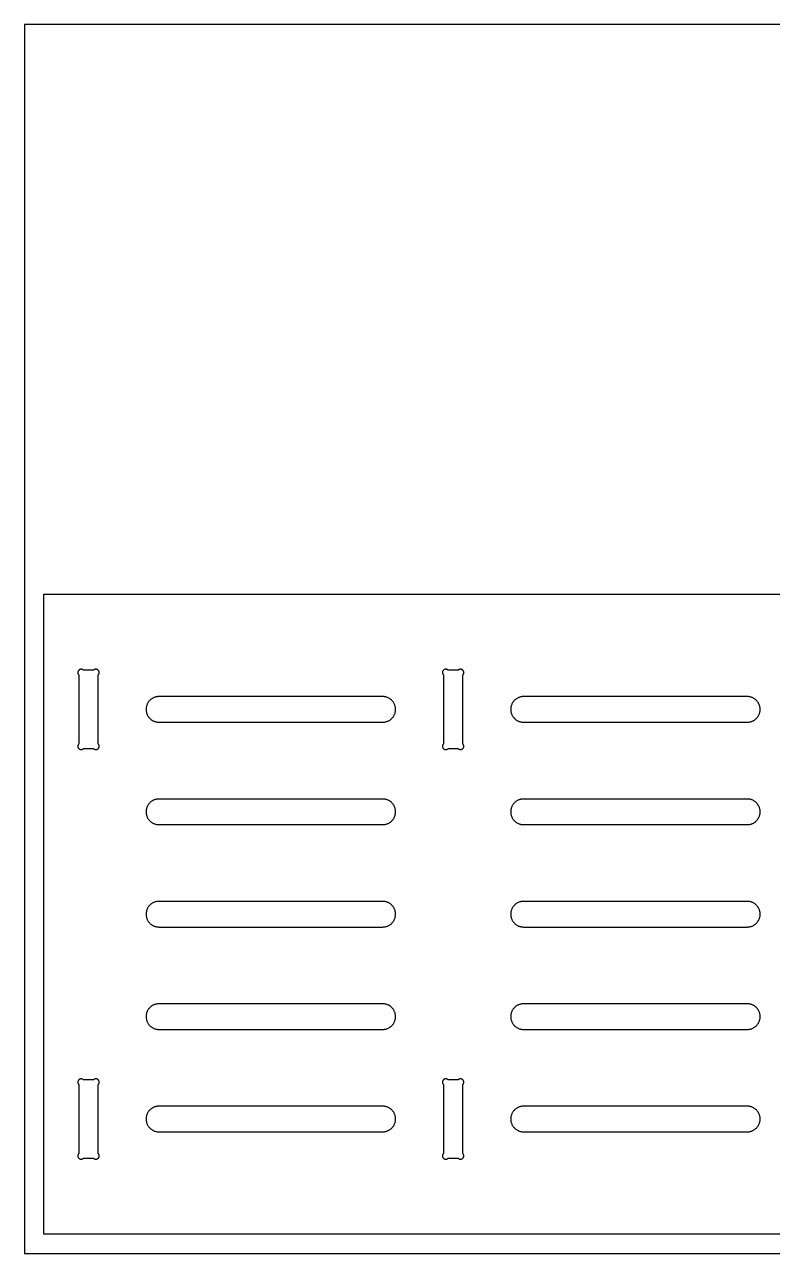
# Model space of a CAD drawing. Header units: inches. Extents: x 0 to 96, y 0 to 48.
# Drawn here: x 0 to 29.23, y 0 to 48 of the extents above; entities that cross this region are included whole.
import ezdxf

# ---------------------------------------------------------------- set-up
doc = ezdxf.new("R2010")
doc.units = ezdxf.units.IN
doc.header["$MEASUREMENT"] = 0
for name, color, linetype in [('CUT_INSIDE', 5, 'Continuous'), ('CUT_OUTSIDE', 1, 'Continuous'), ('SHEET_REF_DO_NOT_CUT', 8, 'Continuous')]:
    doc.layers.add(name, color=color, linetype=linetype)

msp = doc.modelspace()

# ---------------------------------------------------------------- linework, layer by layer
at = {"layer": 'CUT_INSIDE'}
for points in [[(2.2997, 22.7844), (2.2949, 22.7886), (2.2899, 22.7925), (2.2846, 22.7962), (2.2793, 22.7996), (2.2737, 22.8027), (2.268, 22.8056), (2.2622, 22.8082), (2.2562, 22.8105), (2.2502, 22.8125), (2.244, 22.8142), (2.2378, 22.8156), (2.2315, 22.8167), (2.2252, 22.8175), (2.2188, 22.8179), (2.2124, 22.8181), (2.206, 22.8179), (2.1997, 22.8175), (2.1933, 22.8167), (2.1871, 22.8156), (2.1808, 22.8142), (2.1747, 22.8125), (2.1686, 22.8105), (2.1627, 22.8082), (2.1568, 22.8056), (2.1511, 22.8027), (2.1456, 22.7996), (2.1402, 22.7962), (2.135, 22.7925), (2.13, 22.7886), (2.1251, 22.7844), (2.1205, 22.78), (2.1161, 22.7754), (2.1119, 22.7705), (2.108, 22.7655), (2.1043, 22.7603), (2.1009, 22.7549), (2.0978, 22.7494), (2.0949, 22.7437), (2.0923, 22.7378), (2.09, 22.7319), (2.088, 22.7258), (2.0863, 22.7197), (2.0849, 22.7134), (2.0838, 22.7072), (2.083, 22.7008), (2.0826, 22.6945), (2.0824, 22.6881), (2.0826, 22.6817), (2.083, 22.6753), (2.0838, 22.669), (2.0849, 22.6627), (2.0863, 22.6565), (2.088, 22.6503), (2.09, 22.6443), (2.0923, 22.6383), (2.0949, 22.6325), (2.0978, 22.6268), (2.1009, 22.6212), (2.1043, 22.6159), (2.108, 22.6106), (2.1119, 22.6056), (2.1161, 22.6008), (2.1205, 22.5962), (2.1205, 19.9038), (2.1161, 19.8992), (2.1119, 19.8944), (2.108, 19.8894), (2.1043, 19.8841), (2.1009, 19.8788), (2.0978, 19.8732), (2.0949, 19.8675), (2.0923, 19.8617), (2.09, 19.8557), (2.088, 19.8497), (2.0863, 19.8435), (2.0849, 19.8373), (2.0838, 19.831), (2.083, 19.8247), (2.0826, 19.8183), (2.0824, 19.8119), (2.0826, 19.8055), (2.083, 19.7992), (2.0838, 19.7928), (2.0849, 19.7866), (2.0863, 19.7803), (2.088, 19.7742), (2.09, 19.7681), (2.0923, 19.7622), (2.0949, 19.7563), (2.0978, 19.7506), (2.1009, 19.7451), (2.1043, 19.7397), (2.108, 19.7345), (2.1119, 19.7295), (2.1161, 19.7246), (2.1205, 19.72), (2.1251, 19.7156), (2.13, 19.7114), (2.135, 19.7075), (2.1402, 19.7038), (2.1456, 19.7004), (2.1511, 19.6973), (2.1568, 19.6944), (2.1627, 19.6918), (2.1686, 19.6895), (2.1747, 19.6875), (2.1808, 19.6858), (2.1871, 19.6844), (2.1933, 19.6833), (2.1997, 19.6825), (2.206, 19.6821), (2.2124, 19.6819), (2.2188, 19.6821), (2.2252, 19.6825), (2.2315, 19.6833), (2.2378, 19.6844), (2.244, 19.6858), (2.2502, 19.6875), (2.2562, 19.6895), (2.2622, 19.6918), (2.268, 19.6944), (2.2737, 19.6973), (2.2793, 19.7004), (2.2846, 19.7038), (2.2899, 19.7075), (2.2949, 19.7114), (2.2997, 19.7156), (2.3043, 19.72), (2.6957, 19.72), (2.7003, 19.7156), (2.7051, 19.7114), (2.7101, 19.7075), (2.7154, 19.7038), (2.7207, 19.7004), (2.7263, 19.6973), (2.732, 19.6944), (2.7378, 19.6918), (2.7438, 19.6895), (2.7498, 19.6875), (2.756, 19.6858), (2.7622, 19.6844), (2.7685, 19.6833), (2.7748, 19.6825), (2.7812, 19.6821), (2.7876, 19.6819), (2.794, 19.6821), (2.8003, 19.6825), (2.8067, 19.6833), (2.8129, 19.6844), (2.8192, 19.6858), (2.8253, 19.6875), (2.8314, 19.6895), (2.8373, 19.6918), (2.8432, 19.6944), (2.8489, 19.6973), (2.8544, 19.7004), (2.8598, 19.7038), (2.865, 19.7075), (2.87, 19.7114), (2.8749, 19.7156), (2.8795, 19.72), (2.8839, 19.7246), (2.8881, 19.7295), (2.892, 19.7345), (2.8957, 19.7397), (2.8991, 19.7451), (2.9022, 19.7506), (2.9051, 19.7563), (2.9077, 19.7622), (2.91, 19.7681), (2.912, 19.7742), (2.9137, 19.7803), (2.9151, 19.7866), (2.9162, 19.7928), (2.917, 19.7992), (2.9174, 19.8055), (2.9176, 19.8119), (2.9174, 19.8183), (2.917, 19.8247), (2.9162, 19.831), (2.9151, 19.8373), (2.9137, 19.8435), (2.912, 19.8497), (2.91, 19.8557), (2.9077, 19.8617), (2.9051, 19.8675), (2.9022, 19.8732), (2.8991, 19.8788), (2.8957, 19.8841), (2.892, 19.8894), (2.8881, 19.8944), (2.8839, 19.8992), (2.8795, 19.9038), (2.8795, 22.5962), (2.8839, 22.6008), (2.8881, 22.6056), (2.892, 22.6106), (2.8957, 22.6159), (2.8991, 22.6212), (2.9022, 22.6268), (2.9051, 22.6325), (2.9077, 22.6383), (2.91, 22.6443), (2.912, 22.6503), (2.9137, 22.6565), (2.9151, 22.6627), (2.9162, 22.669), (2.917, 22.6753), (2.9174, 22.6817), (2.9176, 22.6881), (2.9174, 22.6945), (2.917, 22.7008), (2.9162, 22.7072), (2.9151, 22.7134), (2.9137, 22.7197), (2.912, 22.7258), (2.91, 22.7319), (2.9077, 22.7378), (2.9051, 22.7437), (2.9022, 22.7494), (2.8991, 22.7549), (2.8957, 22.7603), (2.892, 22.7655), (2.8881, 22.7705), (2.8839, 22.7754), (2.8795, 22.78), (2.8749, 22.7844), (2.87, 22.7886), (2.865, 22.7925), (2.8598, 22.7962), (2.8544, 22.7996), (2.8489, 22.8027), (2.8432, 22.8056), (2.8373, 22.8082), (2.8314, 22.8105), (2.8253, 22.8125), (2.8192, 22.8142), (2.8129, 22.8156), (2.8067, 22.8167), (2.8003, 22.8175), (2.794, 22.8179), (2.7876, 22.8181), (2.7812, 22.8179), (2.7748, 22.8175), (2.7685, 22.8167), (2.7622, 22.8156), (2.756, 22.8142), (2.7498, 22.8125), (2.7438, 22.8105), (2.7378, 22.8082), (2.732, 22.8056), (2.7263, 22.8027), (2.7207, 22.7996), (2.7154, 22.7962), (2.7101, 22.7925), (2.7051, 22.7886), (2.7003, 22.7844), (2.6957, 22.78), (2.3043, 22.78)], [(16.9503, 19.7156), (16.9551, 19.7114), (16.9601, 19.7075), (16.9654, 19.7038), (16.9707, 19.7004), (16.9763, 19.6973), (16.982, 19.6944), (16.9878, 19.6918), (16.9938, 19.6895), (16.9998, 19.6875), (17.006, 19.6858), (17.0122, 19.6844), (17.0185, 19.6833), (17.0248, 19.6825), (17.0312, 19.6821), (17.0376, 19.6819), (17.044, 19.6821), (17.0503, 19.6825), (17.0567, 19.6833), (17.0629, 19.6844), (17.0692, 19.6858), (17.0753, 19.6875), (17.0814, 19.6895), (17.0873, 19.6918), (17.0932, 19.6944), (17.0989, 19.6973), (17.1044, 19.7004), (17.1098, 19.7038), (17.115, 19.7075), (17.12, 19.7114), (17.1249, 19.7156), (17.1295, 19.72), (17.1339, 19.7246), (17.1381, 19.7295), (17.142, 19.7345), (17.1457, 19.7397), (17.1491, 19.7451), (17.1522, 19.7506), (17.1551, 19.7563), (17.1577, 19.7622), (17.16, 19.7681), (17.162, 19.7742), (17.1637, 19.7803), (17.1651, 19.7866), (17.1662, 19.7928), (17.167, 19.7992), (17.1674, 19.8055), (17.1676, 19.8119), (17.1674, 19.8183), (17.167, 19.8247), (17.1662, 19.831), (17.1651, 19.8373), (17.1637, 19.8435), (17.162, 19.8497), (17.16, 19.8557), (17.1577, 19.8617), (17.1551, 19.8675), (17.1522, 19.8732), (17.1491, 19.8788), (17.1457, 19.8841), (17.142, 19.8894), (17.1381, 19.8944), (17.1339, 19.8992), (17.1295, 19.9038), (17.1295, 22.5962), (17.1339, 22.6008), (17.1381, 22.6056), (17.142, 22.6106), (17.1457, 22.6159), (17.1491, 22.6212), (17.1522, 22.6268), (17.1551, 22.6325), (17.1577, 22.6383), (17.16, 22.6443), (17.162, 22.6503), (17.1637, 22.6565), (17.1651, 22.6627), (17.1662, 22.669), (17.167, 22.6753), (17.1674, 22.6817), (17.1676, 22.6881), (17.1674, 22.6945), (17.167, 22.7008), (17.1662, 22.7072), (17.1651, 22.7134), (17.1637, 22.7197), (17.162, 22.7258), (17.16, 22.7319), (17.1577, 22.7378), (17.1551, 22.7437), (17.1522, 22.7494), (17.1491, 22.7549), (17.1457, 22.7603), (17.142, 22.7655), (17.1381, 22.7705), (17.1339, 22.7754), (17.1295, 22.78), (17.1249, 22.7844), (17.12, 22.7886), (17.115, 22.7925), (17.1098, 22.7962), (17.1044, 22.7996), (17.0989, 22.8027), (17.0932, 22.8056), (17.0873, 22.8082), (17.0814, 22.8105), (17.0753, 22.8125), (17.0692, 22.8142), (17.0629, 22.8156), (17.0567, 22.8167), (17.0503, 22.8175), (17.044, 22.8179), (17.0376, 22.8181), (17.0312, 22.8179), (17.0248, 22.8175), (17.0185, 22.8167), (17.0122, 22.8156), (17.006, 22.8142), (16.9998, 22.8125), (16.9938, 22.8105), (16.9878, 22.8082), (16.982, 22.8056), (16.9763, 22.8027), (16.9707, 22.7996), (16.9654, 22.7962), (16.9601, 22.7925), (16.9551, 22.7886), (16.9503, 22.7844), (16.9457, 22.78), (16.5543, 22.78), (16.5497, 22.7844), (16.5449, 22.7886), (16.5399, 22.7925), (16.5346, 22.7962), (16.5293, 22.7996), (16.5237, 22.8027), (16.518, 22.8056), (16.5122, 22.8082), (16.5062, 22.8105), (16.5002, 22.8125), (16.494, 22.8142), (16.4878, 22.8156), (16.4815, 22.8167), (16.4752, 22.8175), (16.4688, 22.8179), (16.4624, 22.8181), (16.456, 22.8179), (16.4497, 22.8175), (16.4433, 22.8167), (16.4371, 22.8156), (16.4308, 22.8142), (16.4247, 22.8125), (16.4186, 22.8105), (16.4127, 22.8082), (16.4068, 22.8056), (16.4011, 22.8027), (16.3956, 22.7996), (16.3902, 22.7962), (16.385, 22.7925), (16.38, 22.7886), (16.3751, 22.7844), (16.3705, 22.78), (16.3661, 22.7754), (16.3619, 22.7705), (16.358, 22.7655), (16.3543, 22.7603), (16.3509, 22.7549), (16.3478, 22.7494), (16.3449, 22.7437), (16.3423, 22.7378), (16.34, 22.7319), (16.338, 22.7258), (16.3363, 22.7197), (16.3349, 22.7134), (16.3338, 22.7072), (16.333, 22.7008), (16.3326, 22.6945), (16.3324, 22.6881), (16.3326, 22.6817), (16.333, 22.6753), (16.3338, 22.669), (16.3349, 22.6627), (16.3363, 22.6565), (16.338, 22.6503), (16.34, 22.6443), (16.3423, 22.6383), (16.3449, 22.6325), (16.3478, 22.6268), (16.3509, 22.6212), (16.3543, 22.6159), (16.358, 22.6106), (16.3619, 22.6056), (16.3661, 22.6008), (16.3705, 22.5962), (16.3705, 19.9038), (16.3661, 19.8992), (16.3619, 19.8944), (16.358, 19.8894), (16.3543, 19.8841), (16.3509, 19.8788), (16.3478, 19.8732), (16.3449, 19.8675), (16.3423, 19.8617), (16.34, 19.8557), (16.338, 19.8497), (16.3363, 19.8435), (16.3349, 19.8373), (16.3338, 19.831), (16.333, 19.8247), (16.3326, 19.8183), (16.3324, 19.8119), (16.3326, 19.8055), (16.333, 19.7992), (16.3338, 19.7928), (16.3349, 19.7866), (16.3363, 19.7803), (16.338, 19.7742), (16.34, 19.7681), (16.3423, 19.7622), (16.3449, 19.7563), (16.3478, 19.7506), (16.3509, 19.7451), (16.3543, 19.7397), (16.358, 19.7345), (16.3619, 19.7295), (16.3661, 19.7246), (16.3705, 19.72), (16.3751, 19.7156), (16.38, 19.7114), (16.385, 19.7075), (16.3902, 19.7038), (16.3956, 19.7004), (16.4011, 19.6973), (16.4068, 19.6944), (16.4127, 19.6918), (16.4186, 19.6895), (16.4247, 19.6875), (16.4308, 19.6858), (16.4371, 19.6844), (16.4433, 19.6833), (16.4497, 19.6825), (16.456, 19.6821), (16.4624, 19.6819), (16.4688, 19.6821), (16.4752, 19.6825), (16.4815, 19.6833), (16.4878, 19.6844), (16.494, 19.6858), (16.5002, 19.6875), (16.5062, 19.6895), (16.5122, 19.6918), (16.518, 19.6944), (16.5237, 19.6973), (16.5293, 19.7004), (16.5346, 19.7038), (16.5399, 19.7075), (16.5449, 19.7114), (16.5497, 19.7156), (16.5543, 19.72), (16.9457, 19.72)], [(14.0734, 21.7446), (14.049, 21.7476), (14.0245, 21.7494), (14, 21.75), (5.25, 21.75), (5.2255, 21.7494), (5.201, 21.7476), (5.1766, 21.7446), (5.1525, 21.7404), (5.1285, 21.735), (5.1049, 21.7285), (5.0816, 21.7208), (5.0587, 21.7119), (5.0362, 21.702), (5.0143, 21.691), (4.9929, 21.6789), (4.9722, 21.6657), (4.9522, 21.6516), (4.9328, 21.6365), (4.9142, 21.6205), (4.8964, 21.6036), (4.8795, 21.5858), (4.8635, 21.5672), (4.8484, 21.5478), (4.8343, 21.5278), (4.8211, 21.5071), (4.809, 21.4857), (4.798, 21.4638), (4.7881, 21.4413), (4.7792, 21.4184), (4.7715, 21.3951), (4.765, 21.3715), (4.7596, 21.3475), (4.7554, 21.3234), (4.7524, 21.299), (4.7506, 21.2745), (4.75, 21.25), (4.7506, 21.2255), (4.7524, 21.201), (4.7554, 21.1766), (4.7596, 21.1525), (4.765, 21.1285), (4.7715, 21.1049), (4.7792, 21.0816), (4.7881, 21.0587), (4.798, 21.0362), (4.809, 21.0143), (4.8211, 20.9929), (4.8343, 20.9722), (4.8484, 20.9522), (4.8635, 20.9328), (4.8795, 20.9142), (4.8964, 20.8964), (4.9142, 20.8795), (4.9328, 20.8635), (4.9522, 20.8484), (4.9722, 20.8343), (4.9929, 20.8211), (5.0143, 20.809), (5.0362, 20.798), (5.0587, 20.7881), (5.0816, 20.7792), (5.1049, 20.7715), (5.1285, 20.765), (5.1525, 20.7596), (5.1766, 20.7554), (5.201, 20.7524), (5.2255, 20.7506), (5.25, 20.75), (14, 20.75), (14.0245, 20.7506), (14.049, 20.7524), (14.0734, 20.7554), (14.0975, 20.7596), (14.1215, 20.765), (14.1451, 20.7715), (14.1684, 20.7792), (14.1913, 20.7881), (14.2138, 20.798), (14.2357, 20.809), (14.2571, 20.8211), (14.2778, 20.8343), (14.2978, 20.8484), (14.3172, 20.8635), (14.3358, 20.8795), (14.3536, 20.8964), (14.3705, 20.9142), (14.3865, 20.9328), (14.4016, 20.9522), (14.4157, 20.9722), (14.4289, 20.9929), (14.441, 21.0143), (14.452, 21.0362), (14.4619, 21.0587), (14.4708, 21.0816), (14.4785, 21.1049), (14.485, 21.1285), (14.4904, 21.1525), (14.4946, 21.1766), (14.4976, 21.201), (14.4994, 21.2255), (14.5, 21.25), (14.4994, 21.2745), (14.4976, 21.299), (14.4946, 21.3234), (14.4904, 21.3475), (14.485, 21.3715), (14.4785, 21.3951), (14.4708, 21.4184), (14.4619, 21.4413), (14.452, 21.4638), (14.441, 21.4857), (14.4289, 21.5071), (14.4157, 21.5278), (14.4016, 21.5478), (14.3865, 21.5672), (14.3705, 21.5858), (14.3536, 21.6036), (14.3358, 21.6205), (14.3172, 21.6365), (14.2978, 21.6516), (14.2778, 21.6657), (14.2571, 21.6789), (14.2357, 21.691), (14.2138, 21.702), (14.1913, 21.7119), (14.1684, 21.7208), (14.1451, 21.7285), (14.1215, 21.735), (14.0975, 21.7404)], [(28.3234, 21.7446), (28.299, 21.7476), (28.2745, 21.7494), (28.25, 21.75), (19.5, 21.75), (19.4755, 21.7494), (19.451, 21.7476), (19.4266, 21.7446), (19.4025, 21.7404), (19.3785, 21.735), (19.3549, 21.7285), (19.3316, 21.7208), (19.3087, 21.7119), (19.2862, 21.702), (19.2643, 21.691), (19.2429, 21.6789), (19.2222, 21.6657), (19.2022, 21.6516), (19.1828, 21.6365), (19.1642, 21.6205), (19.1464, 21.6036), (19.1295, 21.5858), (19.1135, 21.5672), (19.0984, 21.5478), (19.0843, 21.5278), (19.0711, 21.5071), (19.059, 21.4857), (19.048, 21.4638), (19.0381, 21.4413), (19.0292, 21.4184), (19.0215, 21.3951), (19.015, 21.3715), (19.0096, 21.3475), (19.0054, 21.3234), (19.0024, 21.299), (19.0006, 21.2745), (19, 21.25), (19.0006, 21.2255), (19.0024, 21.201), (19.0054, 21.1766), (19.0096, 21.1525), (19.015, 21.1285), (19.0215, 21.1049), (19.0292, 21.0816), (19.0381, 21.0587), (19.048, 21.0362), (19.059, 21.0143), (19.0711, 20.9929), (19.0843, 20.9722), (19.0984, 20.9522), (19.1135, 20.9328), (19.1295, 20.9142), (19.1464, 20.8964), (19.1642, 20.8795), (19.1828, 20.8635), (19.2022, 20.8484), (19.2222, 20.8343), (19.2429, 20.8211), (19.2643, 20.809), (19.2862, 20.798), (19.3087, 20.7881), (19.3316, 20.7792), (19.3549, 20.7715), (19.3785, 20.765), (19.4025, 20.7596), (19.4266, 20.7554), (19.451, 20.7524), (19.4755, 20.7506), (19.5, 20.75), (28.25, 20.75), (28.2745, 20.7506), (28.299, 20.7524), (28.3234, 20.7554), (28.3475, 20.7596), (28.3715, 20.765), (28.3951, 20.7715), (28.4184, 20.7792), (28.4413, 20.7881), (28.4638, 20.798), (28.4857, 20.809), (28.5071, 20.8211), (28.5278, 20.8343), (28.5478, 20.8484), (28.5672, 20.8635), (28.5858, 20.8795), (28.6036, 20.8964), (28.6205, 20.9142), (28.6365, 20.9328), (28.6516, 20.9522), (28.6657, 20.9722), (28.6789, 20.9929), (28.691, 21.0143), (28.702, 21.0362), (28.7119, 21.0587), (28.7208, 21.0816), (28.7285, 21.1049), (28.735, 21.1285), (28.7404, 21.1525), (28.7446, 21.1766), (28.7476, 21.201), (28.7494, 21.2255), (28.75, 21.25), (28.7494, 21.2745), (28.7476, 21.299), (28.7446, 21.3234), (28.7404, 21.3475), (28.735, 21.3715), (28.7285, 21.3951), (28.7208, 21.4184), (28.7119, 21.4413), (28.702, 21.4638), (28.691, 21.4857), (28.6789, 21.5071), (28.6657, 21.5278), (28.6516, 21.5478), (28.6365, 21.5672), (28.6205, 21.5858), (28.6036, 21.6036), (28.5858, 21.6205), (28.5672, 21.6365), (28.5478, 21.6516), (28.5278, 21.6657), (28.5071, 21.6789), (28.4857, 21.691), (28.4638, 21.702), (28.4413, 21.7119), (28.4184, 21.7208), (28.3951, 21.7285), (28.3715, 21.735), (28.3475, 21.7404)], [(14.0734, 17.7446), (14.049, 17.7476), (14.0245, 17.7494), (14, 17.75), (5.25, 17.75), (5.2255, 17.7494), (5.201, 17.7476), (5.1766, 17.7446), (5.1525, 17.7404), (5.1285, 17.735), (5.1049, 17.7285), (5.0816, 17.7208), (5.0587, 17.7119), (5.0362, 17.702), (5.0143, 17.691), (4.9929, 17.6789), (4.9722, 17.6657), (4.9522, 17.6516), (4.9328, 17.6365), (4.9142, 17.6205), (4.8964, 17.6036), (4.8795, 17.5858), (4.8635, 17.5672), (4.8484, 17.5478), (4.8343, 17.5278), (4.8211, 17.5071), (4.809, 17.4857), (4.798, 17.4638), (4.7881, 17.4413), (4.7792, 17.4184), (4.7715, 17.3951), (4.765, 17.3715), (4.7596, 17.3475), (4.7554, 17.3234), (4.7524, 17.299), (4.7506, 17.2745), (4.75, 17.25), (4.7506, 17.2255), (4.7524, 17.201), (4.7554, 17.1766), (4.7596, 17.1525), (4.765, 17.1285), (4.7715, 17.1049), (4.7792, 17.0816), (4.7881, 17.0587), (4.798, 17.0362), (4.809, 17.0143), (4.8211, 16.9929), (4.8343, 16.9722), (4.8484, 16.9522), (4.8635, 16.9328), (4.8795, 16.9142), (4.8964, 16.8964), (4.9142, 16.8795), (4.9328, 16.8635), (4.9522, 16.8484), (4.9722, 16.8343), (4.9929, 16.8211), (5.0143, 16.809), (5.0362, 16.798), (5.0587, 16.7881), (5.0816, 16.7792), (5.1049, 16.7715), (5.1285, 16.765), (5.1525, 16.7596), (5.1766, 16.7554), (5.201, 16.7524), (5.2255, 16.7506), (5.25, 16.75), (14, 16.75), (14.0245, 16.7506), (14.049, 16.7524), (14.0734, 16.7554), (14.0975, 16.7596), (14.1215, 16.765), (14.1451, 16.7715), (14.1684, 16.7792), (14.1913, 16.7881), (14.2138, 16.798), (14.2357, 16.809), (14.2571, 16.8211), (14.2778, 16.8343), (14.2978, 16.8484), (14.3172, 16.8635), (14.3358, 16.8795), (14.3536, 16.8964), (14.3705, 16.9142), (14.3865, 16.9328), (14.4016, 16.9522), (14.4157, 16.9722), (14.4289, 16.9929), (14.441, 17.0143), (14.452, 17.0362), (14.4619, 17.0587), (14.4708, 17.0816), (14.4785, 17.1049), (14.485, 17.1285), (14.4904, 17.1525), (14.4946, 17.1766), (14.4976, 17.201), (14.4994, 17.2255), (14.5, 17.25), (14.4994, 17.2745), (14.4976, 17.299), (14.4946, 17.3234), (14.4904, 17.3475), (14.485, 17.3715), (14.4785, 17.3951), (14.4708, 17.4184), (14.4619, 17.4413), (14.452, 17.4638), (14.441, 17.4857), (14.4289, 17.5071), (14.4157, 17.5278), (14.4016, 17.5478), (14.3865, 17.5672), (14.3705, 17.5858), (14.3536, 17.6036), (14.3358, 17.6205), (14.3172, 17.6365), (14.2978, 17.6516), (14.2778, 17.6657), (14.2571, 17.6789), (14.2357, 17.691), (14.2138, 17.702), (14.1913, 17.7119), (14.1684, 17.7208), (14.1451, 17.7285), (14.1215, 17.735), (14.0975, 17.7404)], [(28.3234, 17.7446), (28.299, 17.7476), (28.2745, 17.7494), (28.25, 17.75), (19.5, 17.75), (19.4755, 17.7494), (19.451, 17.7476), (19.4266, 17.7446), (19.4025, 17.7404), (19.3785, 17.735), (19.3549, 17.7285), (19.3316, 17.7208), (19.3087, 17.7119), (19.2862, 17.702), (19.2643, 17.691), (19.2429, 17.6789), (19.2222, 17.6657), (19.2022, 17.6516), (19.1828, 17.6365), (19.1642, 17.6205), (19.1464, 17.6036), (19.1295, 17.5858), (19.1135, 17.5672), (19.0984, 17.5478), (19.0843, 17.5278), (19.0711, 17.5071), (19.059, 17.4857), (19.048, 17.4638), (19.0381, 17.4413), (19.0292, 17.4184), (19.0215, 17.3951), (19.015, 17.3715), (19.0096, 17.3475), (19.0054, 17.3234), (19.0024, 17.299), (19.0006, 17.2745), (19, 17.25), (19.0006, 17.2255), (19.0024, 17.201), (19.0054, 17.1766), (19.0096, 17.1525), (19.015, 17.1285), (19.0215, 17.1049), (19.0292, 17.0816), (19.0381, 17.0587), (19.048, 17.0362), (19.059, 17.0143), (19.0711, 16.9929), (19.0843, 16.9722), (19.0984, 16.9522), (19.1135, 16.9328), (19.1295, 16.9142), (19.1464, 16.8964), (19.1642, 16.8795), (19.1828, 16.8635), (19.2022, 16.8484), (19.2222, 16.8343), (19.2429, 16.8211), (19.2643, 16.809), (19.2862, 16.798), (19.3087, 16.7881), (19.3316, 16.7792), (19.3549, 16.7715), (19.3785, 16.765), (19.4025, 16.7596), (19.4266, 16.7554), (19.451, 16.7524), (19.4755, 16.7506), (19.5, 16.75), (28.25, 16.75), (28.2745, 16.7506), (28.299, 16.7524), (28.3234, 16.7554), (28.3475, 16.7596), (28.3715, 16.765), (28.3951, 16.7715), (28.4184, 16.7792), (28.4413, 16.7881), (28.4638, 16.798), (28.4857, 16.809), (28.5071, 16.8211), (28.5278, 16.8343), (28.5478, 16.8484), (28.5672, 16.8635), (28.5858, 16.8795), (28.6036, 16.8964), (28.6205, 16.9142), (28.6365, 16.9328), (28.6516, 16.9522), (28.6657, 16.9722), (28.6789, 16.9929), (28.691, 17.0143), (28.702, 17.0362), (28.7119, 17.0587), (28.7208, 17.0816), (28.7285, 17.1049), (28.735, 17.1285), (28.7404, 17.1525), (28.7446, 17.1766), (28.7476, 17.201), (28.7494, 17.2255), (28.75, 17.25), (28.7494, 17.2745), (28.7476, 17.299), (28.7446, 17.3234), (28.7404, 17.3475), (28.735, 17.3715), (28.7285, 17.3951), (28.7208, 17.4184), (28.7119, 17.4413), (28.702, 17.4638), (28.691, 17.4857), (28.6789, 17.5071), (28.6657, 17.5278), (28.6516, 17.5478), (28.6365, 17.5672), (28.6205, 17.5858), (28.6036, 17.6036), (28.5858, 17.6205), (28.5672, 17.6365), (28.5478, 17.6516), (28.5278, 17.6657), (28.5071, 17.6789), (28.4857, 17.691), (28.4638, 17.702), (28.4413, 17.7119), (28.4184, 17.7208), (28.3951, 17.7285), (28.3715, 17.735), (28.3475, 17.7404)], [(14.049, 13.7476), (14.0245, 13.7494), (14, 13.75), (5.25, 13.75), (5.2255, 13.7494), (5.201, 13.7476), (5.1766, 13.7446), (5.1525, 13.7404), (5.1285, 13.735), (5.1049, 13.7285), (5.0816, 13.7208), (5.0587, 13.7119), (5.0362, 13.702), (5.0143, 13.691), (4.9929, 13.6789), (4.9722, 13.6657), (4.9522, 13.6516), (4.9328, 13.6365), (4.9142, 13.6205), (4.8964, 13.6036), (4.8795, 13.5858), (4.8635, 13.5672), (4.8484, 13.5478), (4.8343, 13.5278), (4.8211, 13.5071), (4.809, 13.4857), (4.798, 13.4638), (4.7881, 13.4413), (4.7792, 13.4184), (4.7715, 13.3951), (4.765, 13.3715), (4.7596, 13.3475), (4.7554, 13.3234), (4.7524, 13.299), (4.7506, 13.2745), (4.75, 13.25), (4.7506, 13.2255), (4.7524, 13.201), (4.7554, 13.1766), (4.7596, 13.1525), (4.765, 13.1285), (4.7715, 13.1049), (4.7792, 13.0816), (4.7881, 13.0587), (4.798, 13.0362), (4.809, 13.0143), (4.8211, 12.9929), (4.8343, 12.9722), (4.8484, 12.9522), (4.8635, 12.9328), (4.8795, 12.9142), (4.8964, 12.8964), (4.9142, 12.8795), (4.9328, 12.8635), (4.9522, 12.8484), (4.9722, 12.8343), (4.9929, 12.8211), (5.0143, 12.809), (5.0362, 12.798), (5.0587, 12.7881), (5.0816, 12.7792), (5.1049, 12.7715), (5.1285, 12.765), (5.1525, 12.7596), (5.1766, 12.7554), (5.201, 12.7524), (5.2255, 12.7506), (5.25, 12.75), (14, 12.75), (14.0245, 12.7506), (14.049, 12.7524), (14.0734, 12.7554), (14.0975, 12.7596), (14.1215, 12.765), (14.1451, 12.7715), (14.1684, 12.7792), (14.1913, 12.7881), (14.2138, 12.798), (14.2357, 12.809), (14.2571, 12.8211), (14.2778, 12.8343), (14.2978, 12.8484), (14.3172, 12.8635), (14.3358, 12.8795), (14.3536, 12.8964), (14.3705, 12.9142), (14.3865, 12.9328), (14.4016, 12.9522), (14.4157, 12.9722), (14.4289, 12.9929), (14.441, 13.0143), (14.452, 13.0362), (14.4619, 13.0587), (14.4708, 13.0816), (14.4785, 13.1049), (14.485, 13.1285), (14.4904, 13.1525), (14.4946, 13.1766), (14.4976, 13.201), (14.4994, 13.2255), (14.5, 13.25), (14.4994, 13.2745), (14.4976, 13.299), (14.4946, 13.3234), (14.4904, 13.3475), (14.485, 13.3715), (14.4785, 13.3951), (14.4708, 13.4184), (14.4619, 13.4413), (14.452, 13.4638), (14.441, 13.4857), (14.4289, 13.5071), (14.4157, 13.5278), (14.4016, 13.5478), (14.3865, 13.5672), (14.3705, 13.5858), (14.3536, 13.6036), (14.3358, 13.6205), (14.3172, 13.6365), (14.2978, 13.6516), (14.2778, 13.6657), (14.2571, 13.6789), (14.2357, 13.691), (14.2138, 13.702), (14.1913, 13.7119), (14.1684, 13.7208), (14.1451, 13.7285), (14.1215, 13.735), (14.0975, 13.7404), (14.0734, 13.7446)], [(28.299, 13.7476), (28.2745, 13.7494), (28.25, 13.75), (19.5, 13.75), (19.4755, 13.7494), (19.451, 13.7476), (19.4266, 13.7446), (19.4025, 13.7404), (19.3785, 13.735), (19.3549, 13.7285), (19.3316, 13.7208), (19.3087, 13.7119), (19.2862, 13.702), (19.2643, 13.691), (19.2429, 13.6789), (19.2222, 13.6657), (19.2022, 13.6516), (19.1828, 13.6365), (19.1642, 13.6205), (19.1464, 13.6036), (19.1295, 13.5858), (19.1135, 13.5672), (19.0984, 13.5478), (19.0843, 13.5278), (19.0711, 13.5071), (19.059, 13.4857), (19.048, 13.4638), (19.0381, 13.4413), (19.0292, 13.4184), (19.0215, 13.3951), (19.015, 13.3715), (19.0096, 13.3475), (19.0054, 13.3234), (19.0024, 13.299), (19.0006, 13.2745), (19, 13.25), (19.0006, 13.2255), (19.0024, 13.201), (19.0054, 13.1766), (19.0096, 13.1525), (19.015, 13.1285), (19.0215, 13.1049), (19.0292, 13.0816), (19.0381, 13.0587), (19.048, 13.0362), (19.059, 13.0143), (19.0711, 12.9929), (19.0843, 12.9722), (19.0984, 12.9522), (19.1135, 12.9328), (19.1295, 12.9142), (19.1464, 12.8964), (19.1642, 12.8795), (19.1828, 12.8635), (19.2022, 12.8484), (19.2222, 12.8343), (19.2429, 12.8211), (19.2643, 12.809), (19.2862, 12.798), (19.3087, 12.7881), (19.3316, 12.7792), (19.3549, 12.7715), (19.3785, 12.765), (19.4025, 12.7596), (19.4266, 12.7554), (19.451, 12.7524), (19.4755, 12.7506), (19.5, 12.75), (28.25, 12.75), (28.2745, 12.7506), (28.299, 12.7524), (28.3234, 12.7554), (28.3475, 12.7596), (28.3715, 12.765), (28.3951, 12.7715), (28.4184, 12.7792), (28.4413, 12.7881), (28.4638, 12.798), (28.4857, 12.809), (28.5071, 12.8211), (28.5278, 12.8343), (28.5478, 12.8484), (28.5672, 12.8635), (28.5858, 12.8795), (28.6036, 12.8964), (28.6205, 12.9142), (28.6365, 12.9328), (28.6516, 12.9522), (28.6657, 12.9722), (28.6789, 12.9929), (28.691, 13.0143), (28.702, 13.0362), (28.7119, 13.0587), (28.7208, 13.0816), (28.7285, 13.1049), (28.735, 13.1285), (28.7404, 13.1525), (28.7446, 13.1766), (28.7476, 13.201), (28.7494, 13.2255), (28.75, 13.25), (28.7494, 13.2745), (28.7476, 13.299), (28.7446, 13.3234), (28.7404, 13.3475), (28.735, 13.3715), (28.7285, 13.3951), (28.7208, 13.4184), (28.7119, 13.4413), (28.702, 13.4638), (28.691, 13.4857), (28.6789, 13.5071), (28.6657, 13.5278), (28.6516, 13.5478), (28.6365, 13.5672), (28.6205, 13.5858), (28.6036, 13.6036), (28.5858, 13.6205), (28.5672, 13.6365), (28.5478, 13.6516), (28.5278, 13.6657), (28.5071, 13.6789), (28.4857, 13.691), (28.4638, 13.702), (28.4413, 13.7119), (28.4184, 13.7208), (28.3951, 13.7285), (28.3715, 13.735), (28.3475, 13.7404), (28.3234, 13.7446)], [(14.049, 9.7476), (14.0245, 9.7494), (14, 9.75), (5.25, 9.75), (5.2255, 9.7494), (5.201, 9.7476), (5.1766, 9.7446), (5.1525, 9.7404), (5.1285, 9.735), (5.1049, 9.7285), (5.0816, 9.7208), (5.0587, 9.7119), (5.0362, 9.702), (5.0143, 9.691), (4.9929, 9.6789), (4.9722, 9.6657), (4.9522, 9.6516), (4.9328, 9.6365), (4.9142, 9.6205), (4.8964, 9.6036), (4.8795, 9.5858), (4.8635, 9.5672), (4.8484, 9.5478), (4.8343, 9.5278), (4.8211, 9.5071), (4.809, 9.4857), (4.798, 9.4638), (4.7881, 9.4413), (4.7792, 9.4184), (4.7715, 9.3951), (4.765, 9.3715), (4.7596, 9.3475), (4.7554, 9.3234), (4.7524, 9.299), (4.7506, 9.2745), (4.75, 9.25), (4.7506, 9.2255), (4.7524, 9.201), (4.7554, 9.1766), (4.7596, 9.1525), (4.765, 9.1285), (4.7715, 9.1049), (4.7792, 9.0816), (4.7881, 9.0587), (4.798, 9.0362), (4.809, 9.0143), (4.8211, 8.9929), (4.8343, 8.9722), (4.8484, 8.9522), (4.8635, 8.9328), (4.8795, 8.9142), (4.8964, 8.8964), (4.9142, 8.8795), (4.9328, 8.8635), (4.9522, 8.8484), (4.9722, 8.8343), (4.9929, 8.8211), (5.0143, 8.809), (5.0362, 8.798), (5.0587, 8.7881), (5.0816, 8.7792), (5.1049, 8.7715), (5.1285, 8.765), (5.1525, 8.7596), (5.1766, 8.7554), (5.201, 8.7524), (5.2255, 8.7506), (5.25, 8.75), (14, 8.75), (14.0245, 8.7506), (14.049, 8.7524), (14.0734, 8.7554), (14.0975, 8.7596), (14.1215, 8.765), (14.1451, 8.7715), (14.1684, 8.7792), (14.1913, 8.7881), (14.2138, 8.798), (14.2357, 8.809), (14.2571, 8.8211), (14.2778, 8.8343), (14.2978, 8.8484), (14.3172, 8.8635), (14.3358, 8.8795), (14.3536, 8.8964), (14.3705, 8.9142), (14.3865, 8.9328), (14.4016, 8.9522), (14.4157, 8.9722), (14.4289, 8.9929), (14.441, 9.0143), (14.452, 9.0362), (14.4619, 9.0587), (14.4708, 9.0816), (14.4785, 9.1049), (14.485, 9.1285), (14.4904, 9.1525), (14.4946, 9.1766), (14.4976, 9.201), (14.4994, 9.2255), (14.5, 9.25), (14.4994, 9.2745), (14.4976, 9.299), (14.4946, 9.3234), (14.4904, 9.3475), (14.485, 9.3715), (14.4785, 9.3951), (14.4708, 9.4184), (14.4619, 9.4413), (14.452, 9.4638), (14.441, 9.4857), (14.4289, 9.5071), (14.4157, 9.5278), (14.4016, 9.5478), (14.3865, 9.5672), (14.3705, 9.5858), (14.3536, 9.6036), (14.3358, 9.6205), (14.3172, 9.6365), (14.2978, 9.6516), (14.2778, 9.6657), (14.2571, 9.6789), (14.2357, 9.691), (14.2138, 9.702), (14.1913, 9.7119), (14.1684, 9.7208), (14.1451, 9.7285), (14.1215, 9.735), (14.0975, 9.7404), (14.0734, 9.7446)], [(28.299, 9.7476), (28.2745, 9.7494), (28.25, 9.75), (19.5, 9.75), (19.4755, 9.7494), (19.451, 9.7476), (19.4266, 9.7446), (19.4025, 9.7404), (19.3785, 9.735), (19.3549, 9.7285), (19.3316, 9.7208), (19.3087, 9.7119), (19.2862, 9.702), (19.2643, 9.691), (19.2429, 9.6789), (19.2222, 9.6657), (19.2022, 9.6516), (19.1828, 9.6365), (19.1642, 9.6205), (19.1464, 9.6036), (19.1295, 9.5858), (19.1135, 9.5672), (19.0984, 9.5478), (19.0843, 9.5278), (19.0711, 9.5071), (19.059, 9.4857), (19.048, 9.4638), (19.0381, 9.4413), (19.0292, 9.4184), (19.0215, 9.3951), (19.015, 9.3715), (19.0096, 9.3475), (19.0054, 9.3234), (19.0024, 9.299), (19.0006, 9.2745), (19, 9.25), (19.0006, 9.2255), (19.0024, 9.201), (19.0054, 9.1766), (19.0096, 9.1525), (19.015, 9.1285), (19.0215, 9.1049), (19.0292, 9.0816), (19.0381, 9.0587), (19.048, 9.0362), (19.059, 9.0143), (19.0711, 8.9929), (19.0843, 8.9722), (19.0984, 8.9522), (19.1135, 8.9328), (19.1295, 8.9142), (19.1464, 8.8964), (19.1642, 8.8795), (19.1828, 8.8635), (19.2022, 8.8484), (19.2222, 8.8343), (19.2429, 8.8211), (19.2643, 8.809), (19.2862, 8.798), (19.3087, 8.7881), (19.3316, 8.7792), (19.3549, 8.7715), (19.3785, 8.765), (19.4025, 8.7596), (19.4266, 8.7554), (19.451, 8.7524), (19.4755, 8.7506), (19.5, 8.75), (28.25, 8.75), (28.2745, 8.7506), (28.299, 8.7524), (28.3234, 8.7554), (28.3475, 8.7596), (28.3715, 8.765), (28.3951, 8.7715), (28.4184, 8.7792), (28.4413, 8.7881), (28.4638, 8.798), (28.4857, 8.809), (28.5071, 8.8211), (28.5278, 8.8343), (28.5478, 8.8484), (28.5672, 8.8635), (28.5858, 8.8795), (28.6036, 8.8964), (28.6205, 8.9142), (28.6365, 8.9328), (28.6516, 8.9522), (28.6657, 8.9722), (28.6789, 8.9929), (28.691, 9.0143), (28.702, 9.0362), (28.7119, 9.0587), (28.7208, 9.0816), (28.7285, 9.1049), (28.735, 9.1285), (28.7404, 9.1525), (28.7446, 9.1766), (28.7476, 9.201), (28.7494, 9.2255), (28.75, 9.25), (28.7494, 9.2745), (28.7476, 9.299), (28.7446, 9.3234), (28.7404, 9.3475), (28.735, 9.3715), (28.7285, 9.3951), (28.7208, 9.4184), (28.7119, 9.4413), (28.702, 9.4638), (28.691, 9.4857), (28.6789, 9.5071), (28.6657, 9.5278), (28.6516, 9.5478), (28.6365, 9.5672), (28.6205, 9.5858), (28.6036, 9.6036), (28.5858, 9.6205), (28.5672, 9.6365), (28.5478, 9.6516), (28.5278, 9.6657), (28.5071, 9.6789), (28.4857, 9.691), (28.4638, 9.702), (28.4413, 9.7119), (28.4184, 9.7208), (28.3951, 9.7285), (28.3715, 9.735), (28.3475, 9.7404), (28.3234, 9.7446)], [(2.1161, 3.8992), (2.1119, 3.8944), (2.108, 3.8894), (2.1043, 3.8841), (2.1009, 3.8788), (2.0978, 3.8732), (2.0949, 3.8675), (2.0923, 3.8617), (2.09, 3.8557), (2.088, 3.8497), (2.0863, 3.8435), (2.0849, 3.8373), (2.0838, 3.831), (2.083, 3.8247), (2.0826, 3.8183), (2.0824, 3.8119), (2.0826, 3.8055), (2.083, 3.7992), (2.0838, 3.7928), (2.0849, 3.7866), (2.0863, 3.7803), (2.088, 3.7742), (2.09, 3.7681), (2.0923, 3.7622), (2.0949, 3.7563), (2.0978, 3.7506), (2.1009, 3.7451), (2.1043, 3.7397), (2.108, 3.7345), (2.1119, 3.7295), (2.1161, 3.7246), (2.1205, 3.72), (2.1251, 3.7156), (2.13, 3.7114), (2.135, 3.7075), (2.1402, 3.7038), (2.1456, 3.7004), (2.1511, 3.6973), (2.1568, 3.6944), (2.1627, 3.6918), (2.1686, 3.6895), (2.1747, 3.6875), (2.1808, 3.6858), (2.1871, 3.6844), (2.1933, 3.6833), (2.1997, 3.6825), (2.206, 3.6821), (2.2124, 3.6819), (2.2188, 3.6821), (2.2252, 3.6825), (2.2315, 3.6833), (2.2378, 3.6844), (2.244, 3.6858), (2.2502, 3.6875), (2.2562, 3.6895), (2.2622, 3.6918), (2.268, 3.6944), (2.2737, 3.6973), (2.2793, 3.7004), (2.2846, 3.7038), (2.2899, 3.7075), (2.2949, 3.7114), (2.2997, 3.7156), (2.3043, 3.72), (2.6957, 3.72), (2.7003, 3.7156), (2.7051, 3.7114), (2.7101, 3.7075), (2.7154, 3.7038), (2.7207, 3.7004), (2.7263, 3.6973), (2.732, 3.6944), (2.7378, 3.6918), (2.7438, 3.6895), (2.7498, 3.6875), (2.756, 3.6858), (2.7622, 3.6844), (2.7685, 3.6833), (2.7748, 3.6825), (2.7812, 3.6821), (2.7876, 3.6819), (2.794, 3.6821), (2.8003, 3.6825), (2.8067, 3.6833), (2.8129, 3.6844), (2.8192, 3.6858), (2.8253, 3.6875), (2.8314, 3.6895), (2.8373, 3.6918), (2.8432, 3.6944), (2.8489, 3.6973), (2.8544, 3.7004), (2.8598, 3.7038), (2.865, 3.7075), (2.87, 3.7114), (2.8749, 3.7156), (2.8795, 3.72), (2.8839, 3.7246), (2.8881, 3.7295), (2.892, 3.7345), (2.8957, 3.7397), (2.8991, 3.7451), (2.9022, 3.7506), (2.9051, 3.7563), (2.9077, 3.7622), (2.91, 3.7681), (2.912, 3.7742), (2.9137, 3.7803), (2.9151, 3.7866), (2.9162, 3.7928), (2.917, 3.7992), (2.9174, 3.8055), (2.9176, 3.8119), (2.9174, 3.8183), (2.917, 3.8247), (2.9162, 3.831), (2.9151, 3.8373), (2.9137, 3.8435), (2.912, 3.8497), (2.91, 3.8557), (2.9077, 3.8617), (2.9051, 3.8675), (2.9022, 3.8732), (2.8991, 3.8788), (2.8957, 3.8841), (2.892, 3.8894), (2.8881, 3.8944), (2.8839, 3.8992), (2.8795, 3.9038), (2.8795, 6.5962), (2.8839, 6.6008), (2.8881, 6.6056), (2.892, 6.6106), (2.8957, 6.6159), (2.8991, 6.6212), (2.9022, 6.6268), (2.9051, 6.6325), (2.9077, 6.6383), (2.91, 6.6443), (2.912, 6.6503), (2.9137, 6.6565), (2.9151, 6.6627), (2.9162, 6.669), (2.917, 6.6753), (2.9174, 6.6817), (2.9176, 6.6881), (2.9174, 6.6945), (2.917, 6.7008), (2.9162, 6.7072), (2.9151, 6.7134), (2.9137, 6.7197), (2.912, 6.7258), (2.91, 6.7319), (2.9077, 6.7378), (2.9051, 6.7437), (2.9022, 6.7494), (2.8991, 6.7549), (2.8957, 6.7603), (2.892, 6.7655), (2.8881, 6.7705), (2.8839, 6.7754), (2.8795, 6.78), (2.8749, 6.7844), (2.87, 6.7886), (2.865, 6.7925), (2.8598, 6.7962), (2.8544, 6.7996), (2.8489, 6.8027), (2.8432, 6.8056), (2.8373, 6.8082), (2.8314, 6.8105), (2.8253, 6.8125), (2.8192, 6.8142), (2.8129, 6.8156), (2.8067, 6.8167), (2.8003, 6.8175), (2.794, 6.8179), (2.7876, 6.8181), (2.7812, 6.8179), (2.7748, 6.8175), (2.7685, 6.8167), (2.7622, 6.8156), (2.756, 6.8142), (2.7498, 6.8125), (2.7438, 6.8105), (2.7378, 6.8082), (2.732, 6.8056), (2.7263, 6.8027), (2.7207, 6.7996), (2.7154, 6.7962), (2.7101, 6.7925), (2.7051, 6.7886), (2.7003, 6.7844), (2.6957, 6.78), (2.3043, 6.78), (2.2997, 6.7844), (2.2949, 6.7886), (2.2899, 6.7925), (2.2846, 6.7962), (2.2793, 6.7996), (2.2737, 6.8027), (2.268, 6.8056), (2.2622, 6.8082), (2.2562, 6.8105), (2.2502, 6.8125), (2.244, 6.8142), (2.2378, 6.8156), (2.2315, 6.8167), (2.2252, 6.8175), (2.2188, 6.8179), (2.2124, 6.8181), (2.206, 6.8179), (2.1997, 6.8175), (2.1933, 6.8167), (2.1871, 6.8156), (2.1808, 6.8142), (2.1747, 6.8125), (2.1686, 6.8105), (2.1627, 6.8082), (2.1568, 6.8056), (2.1511, 6.8027), (2.1456, 6.7996), (2.1402, 6.7962), (2.135, 6.7925), (2.13, 6.7886), (2.1251, 6.7844), (2.1205, 6.78), (2.1161, 6.7754), (2.1119, 6.7705), (2.108, 6.7655), (2.1043, 6.7603), (2.1009, 6.7549), (2.0978, 6.7494), (2.0949, 6.7437), (2.0923, 6.7378), (2.09, 6.7319), (2.088, 6.7258), (2.0863, 6.7197), (2.0849, 6.7134), (2.0838, 6.7072), (2.083, 6.7008), (2.0826, 6.6945), (2.0824, 6.6881), (2.0826, 6.6817), (2.083, 6.6753), (2.0838, 6.669), (2.0849, 6.6627), (2.0863, 6.6565), (2.088, 6.6503), (2.09, 6.6443), (2.0923, 6.6383), (2.0949, 6.6325), (2.0978, 6.6268), (2.1009, 6.6212), (2.1043, 6.6159), (2.108, 6.6106), (2.1119, 6.6056), (2.1161, 6.6008), (2.1205, 6.5962), (2.1205, 3.9038)], [(17.1339, 6.6008), (17.1381, 6.6056), (17.142, 6.6106), (17.1457, 6.6159), (17.1491, 6.6212), (17.1522, 6.6268), (17.1551, 6.6325), (17.1577, 6.6383), (17.16, 6.6443), (17.162, 6.6503), (17.1637, 6.6565), (17.1651, 6.6627), (17.1662, 6.669), (17.167, 6.6753), (17.1674, 6.6817), (17.1676, 6.6881), (17.1674, 6.6945), (17.167, 6.7008), (17.1662, 6.7072), (17.1651, 6.7134), (17.1637, 6.7197), (17.162, 6.7258), (17.16, 6.7319), (17.1577, 6.7378), (17.1551, 6.7437), (17.1522, 6.7494), (17.1491, 6.7549), (17.1457, 6.7603), (17.142, 6.7655), (17.1381, 6.7705), (17.1339, 6.7754), (17.1295, 6.78), (17.1249, 6.7844), (17.12, 6.7886), (17.115, 6.7925), (17.1098, 6.7962), (17.1044, 6.7996), (17.0989, 6.8027), (17.0932, 6.8056), (17.0873, 6.8082), (17.0814, 6.8105), (17.0753, 6.8125), (17.0692, 6.8142), (17.0629, 6.8156), (17.0567, 6.8167), (17.0503, 6.8175), (17.044, 6.8179), (17.0376, 6.8181), (17.0312, 6.8179), (17.0248, 6.8175), (17.0185, 6.8167), (17.0122, 6.8156), (17.006, 6.8142), (16.9998, 6.8125), (16.9938, 6.8105), (16.9878, 6.8082), (16.982, 6.8056), (16.9763, 6.8027), (16.9707, 6.7996), (16.9654, 6.7962), (16.9601, 6.7925), (16.9551, 6.7886), (16.9503, 6.7844), (16.9457, 6.78), (16.5543, 6.78), (16.5497, 6.7844), (16.5449, 6.7886), (16.5399, 6.7925), (16.5346, 6.7962), (16.5293, 6.7996), (16.5237, 6.8027), (16.518, 6.8056), (16.5122, 6.8082), (16.5062, 6.8105), (16.5002, 6.8125), (16.494, 6.8142), (16.4878, 6.8156), (16.4815, 6.8167), (16.4752, 6.8175), (16.4688, 6.8179), (16.4624, 6.8181), (16.456, 6.8179), (16.4497, 6.8175), (16.4433, 6.8167), (16.4371, 6.8156), (16.4308, 6.8142), (16.4247, 6.8125), (16.4186, 6.8105), (16.4127, 6.8082), (16.4068, 6.8056), (16.4011, 6.8027), (16.3956, 6.7996), (16.3902, 6.7962), (16.385, 6.7925), (16.38, 6.7886), (16.3751, 6.7844), (16.3705, 6.78), (16.3661, 6.7754), (16.3619, 6.7705), (16.358, 6.7655), (16.3543, 6.7603), (16.3509, 6.7549), (16.3478, 6.7494), (16.3449, 6.7437), (16.3423, 6.7378), (16.34, 6.7319), (16.338, 6.7258), (16.3363, 6.7197), (16.3349, 6.7134), (16.3338, 6.7072), (16.333, 6.7008), (16.3326, 6.6945), (16.3324, 6.6881), (16.3326, 6.6817), (16.333, 6.6753), (16.3338, 6.669), (16.3349, 6.6627), (16.3363, 6.6565), (16.338, 6.6503), (16.34, 6.6443), (16.3423, 6.6383), (16.3449, 6.6325), (16.3478, 6.6268), (16.3509, 6.6212), (16.3543, 6.6159), (16.358, 6.6106), (16.3619, 6.6056), (16.3661, 6.6008), (16.3705, 6.5962), (16.3705, 3.9038), (16.3661, 3.8992), (16.3619, 3.8944), (16.358, 3.8894), (16.3543, 3.8841), (16.3509, 3.8788), (16.3478, 3.8732), (16.3449, 3.8675), (16.3423, 3.8617), (16.34, 3.8557), (16.338, 3.8497), (16.3363, 3.8435), (16.3349, 3.8373), (16.3338, 3.831), (16.333, 3.8247), (16.3326, 3.8183), (16.3324, 3.8119), (16.3326, 3.8055), (16.333, 3.7992), (16.3338, 3.7928), (16.3349, 3.7866), (16.3363, 3.7803), (16.338, 3.7742), (16.34, 3.7681), (16.3423, 3.7622), (16.3449, 3.7563), (16.3478, 3.7506), (16.3509, 3.7451), (16.3543, 3.7397), (16.358, 3.7345), (16.3619, 3.7295), (16.3661, 3.7246), (16.3705, 3.72), (16.3751, 3.7156), (16.38, 3.7114), (16.385, 3.7075), (16.3902, 3.7038), (16.3956, 3.7004), (16.4011, 3.6973), (16.4068, 3.6944), (16.4127, 3.6918), (16.4186, 3.6895), (16.4247, 3.6875), (16.4308, 3.6858), (16.4371, 3.6844), (16.4433, 3.6833), (16.4497, 3.6825), (16.456, 3.6821), (16.4624, 3.6819), (16.4688, 3.6821), (16.4752, 3.6825), (16.4815, 3.6833), (16.4878, 3.6844), (16.494, 3.6858), (16.5002, 3.6875), (16.5062, 3.6895), (16.5122, 3.6918), (16.518, 3.6944), (16.5237, 3.6973), (16.5293, 3.7004), (16.5346, 3.7038), (16.5399, 3.7075), (16.5449, 3.7114), (16.5497, 3.7156), (16.5543, 3.72), (16.9457, 3.72), (16.9503, 3.7156), (16.9551, 3.7114), (16.9601, 3.7075), (16.9654, 3.7038), (16.9707, 3.7004), (16.9763, 3.6973), (16.982, 3.6944), (16.9878, 3.6918), (16.9938, 3.6895), (16.9998, 3.6875), (17.006, 3.6858), (17.0122, 3.6844), (17.0185, 3.6833), (17.0248, 3.6825), (17.0312, 3.6821), (17.0376, 3.6819), (17.044, 3.6821), (17.0503, 3.6825), (17.0567, 3.6833), (17.0629, 3.6844), (17.0692, 3.6858), (17.0753, 3.6875), (17.0814, 3.6895), (17.0873, 3.6918), (17.0932, 3.6944), (17.0989, 3.6973), (17.1044, 3.7004), (17.1098, 3.7038), (17.115, 3.7075), (17.12, 3.7114), (17.1249, 3.7156), (17.1295, 3.72), (17.1339, 3.7246), (17.1381, 3.7295), (17.142, 3.7345), (17.1457, 3.7397), (17.1491, 3.7451), (17.1522, 3.7506), (17.1551, 3.7563), (17.1577, 3.7622), (17.16, 3.7681), (17.162, 3.7742), (17.1637, 3.7803), (17.1651, 3.7866), (17.1662, 3.7928), (17.167, 3.7992), (17.1674, 3.8055), (17.1676, 3.8119), (17.1674, 3.8183), (17.167, 3.8247), (17.1662, 3.831), (17.1651, 3.8373), (17.1637, 3.8435), (17.162, 3.8497), (17.16, 3.8557), (17.1577, 3.8617), (17.1551, 3.8675), (17.1522, 3.8732), (17.1491, 3.8788), (17.1457, 3.8841), (17.142, 3.8894), (17.1381, 3.8944), (17.1339, 3.8992), (17.1295, 3.9038), (17.1295, 6.5962)], [(14.049, 5.7476), (14.0245, 5.7494), (14, 5.75), (5.25, 5.75), (5.2255, 5.7494), (5.201, 5.7476), (5.1766, 5.7446), (5.1525, 5.7404), (5.1285, 5.735), (5.1049, 5.7285), (5.0816, 5.7208), (5.0587, 5.7119), (5.0362, 5.702), (5.0143, 5.691), (4.9929, 5.6789), (4.9722, 5.6657), (4.9522, 5.6516), (4.9328, 5.6365), (4.9142, 5.6205), (4.8964, 5.6036), (4.8795, 5.5858), (4.8635, 5.5672), (4.8484, 5.5478), (4.8343, 5.5278), (4.8211, 5.5071), (4.809, 5.4857), (4.798, 5.4638), (4.7881, 5.4413), (4.7792, 5.4184), (4.7715, 5.3951), (4.765, 5.3715), (4.7596, 5.3475), (4.7554, 5.3234), (4.7524, 5.299), (4.7506, 5.2745), (4.75, 5.25), (4.7506, 5.2255), (4.7524, 5.201), (4.7554, 5.1766), (4.7596, 5.1525), (4.765, 5.1285), (4.7715, 5.1049), (4.7792, 5.0816), (4.7881, 5.0587), (4.798, 5.0362), (4.809, 5.0143), (4.8211, 4.9929), (4.8343, 4.9722), (4.8484, 4.9522), (4.8635, 4.9328), (4.8795, 4.9142), (4.8964, 4.8964), (4.9142, 4.8795), (4.9328, 4.8635), (4.9522, 4.8484), (4.9722, 4.8343), (4.9929, 4.8211), (5.0143, 4.809), (5.0362, 4.798), (5.0587, 4.7881), (5.0816, 4.7792), (5.1049, 4.7715), (5.1285, 4.765), (5.1525, 4.7596), (5.1766, 4.7554), (5.201, 4.7524), (5.2255, 4.7506), (5.25, 4.75), (14, 4.75), (14.0245, 4.7506), (14.049, 4.7524), (14.0734, 4.7554), (14.0975, 4.7596), (14.1215, 4.765), (14.1451, 4.7715), (14.1684, 4.7792), (14.1913, 4.7881), (14.2138, 4.798), (14.2357, 4.809), (14.2571, 4.8211), (14.2778, 4.8343), (14.2978, 4.8484), (14.3172, 4.8635), (14.3358, 4.8795), (14.3536, 4.8964), (14.3705, 4.9142), (14.3865, 4.9328), (14.4016, 4.9522), (14.4157, 4.9722), (14.4289, 4.9929), (14.441, 5.0143), (14.452, 5.0362), (14.4619, 5.0587), (14.4708, 5.0816), (14.4785, 5.1049), (14.485, 5.1285), (14.4904, 5.1525), (14.4946, 5.1766), (14.4976, 5.201), (14.4994, 5.2255), (14.5, 5.25), (14.4994, 5.2745), (14.4976, 5.299), (14.4946, 5.3234), (14.4904, 5.3475), (14.485, 5.3715), (14.4785, 5.3951), (14.4708, 5.4184), (14.4619, 5.4413), (14.452, 5.4638), (14.441, 5.4857), (14.4289, 5.5071), (14.4157, 5.5278), (14.4016, 5.5478), (14.3865, 5.5672), (14.3705, 5.5858), (14.3536, 5.6036), (14.3358, 5.6205), (14.3172, 5.6365), (14.2978, 5.6516), (14.2778, 5.6657), (14.2571, 5.6789), (14.2357, 5.691), (14.2138, 5.702), (14.1913, 5.7119), (14.1684, 5.7208), (14.1451, 5.7285), (14.1215, 5.735), (14.0975, 5.7404), (14.0734, 5.7446)], [(28.299, 5.7476), (28.2745, 5.7494), (28.25, 5.75), (19.5, 5.75), (19.4755, 5.7494), (19.451, 5.7476), (19.4266, 5.7446), (19.4025, 5.7404), (19.3785, 5.735), (19.3549, 5.7285), (19.3316, 5.7208), (19.3087, 5.7119), (19.2862, 5.702), (19.2643, 5.691), (19.2429, 5.6789), (19.2222, 5.6657), (19.2022, 5.6516), (19.1828, 5.6365), (19.1642, 5.6205), (19.1464, 5.6036), (19.1295, 5.5858), (19.1135, 5.5672), (19.0984, 5.5478), (19.0843, 5.5278), (19.0711, 5.5071), (19.059, 5.4857), (19.048, 5.4638), (19.0381, 5.4413), (19.0292, 5.4184), (19.0215, 5.3951), (19.015, 5.3715), (19.0096, 5.3475), (19.0054, 5.3234), (19.0024, 5.299), (19.0006, 5.2745), (19, 5.25), (19.0006, 5.2255), (19.0024, 5.201), (19.0054, 5.1766), (19.0096, 5.1525), (19.015, 5.1285), (19.0215, 5.1049), (19.0292, 5.0816), (19.0381, 5.0587), (19.048, 5.0362), (19.059, 5.0143), (19.0711, 4.9929), (19.0843, 4.9722), (19.0984, 4.9522), (19.1135, 4.9328), (19.1295, 4.9142), (19.1464, 4.8964), (19.1642, 4.8795), (19.1828, 4.8635), (19.2022, 4.8484), (19.2222, 4.8343), (19.2429, 4.8211), (19.2643, 4.809), (19.2862, 4.798), (19.3087, 4.7881), (19.3316, 4.7792), (19.3549, 4.7715), (19.3785, 4.765), (19.4025, 4.7596), (19.4266, 4.7554), (19.451, 4.7524), (19.4755, 4.7506), (19.5, 4.75), (28.25, 4.75), (28.2745, 4.7506), (28.299, 4.7524), (28.3234, 4.7554), (28.3475, 4.7596), (28.3715, 4.765), (28.3951, 4.7715), (28.4184, 4.7792), (28.4413, 4.7881), (28.4638, 4.798), (28.4857, 4.809), (28.5071, 4.8211), (28.5278, 4.8343), (28.5478, 4.8484), (28.5672, 4.8635), (28.5858, 4.8795), (28.6036, 4.8964), (28.6205, 4.9142), (28.6365, 4.9328), (28.6516, 4.9522), (28.6657, 4.9722), (28.6789, 4.9929), (28.691, 5.0143), (28.702, 5.0362), (28.7119, 5.0587), (28.7208, 5.0816), (28.7285, 5.1049), (28.735, 5.1285), (28.7404, 5.1525), (28.7446, 5.1766), (28.7476, 5.201), (28.7494, 5.2255), (28.75, 5.25), (28.7494, 5.2745), (28.7476, 5.299), (28.7446, 5.3234), (28.7404, 5.3475), (28.735, 5.3715), (28.7285, 5.3951), (28.7208, 5.4184), (28.7119, 5.4413), (28.702, 5.4638), (28.691, 5.4857), (28.6789, 5.5071), (28.6657, 5.5278), (28.6516, 5.5478), (28.6365, 5.5672), (28.6205, 5.5858), (28.6036, 5.6036), (28.5858, 5.6205), (28.5672, 5.6365), (28.5478, 5.6516), (28.5278, 5.6657), (28.5071, 5.6789), (28.4857, 5.691), (28.4638, 5.702), (28.4413, 5.7119), (28.4184, 5.7208), (28.3951, 5.7285), (28.3715, 5.735), (28.3475, 5.7404), (28.3234, 5.7446)]]:
    msp.add_lwpolyline(points, close=True, dxfattribs=at)
at = {"layer": 'CUT_OUTSIDE'}
msp.add_lwpolyline([(32.75, 25.75), (32.75, 0.75), (0.75, 0.75), (0.75, 25.75)], close=True, dxfattribs=at)
at = {"layer": 'SHEET_REF_DO_NOT_CUT'}
msp.add_lwpolyline([(0, 0), (96, 0), (96, 48), (0, 48)], close=True, dxfattribs=at)

doc.saveas('drawing.dxf')
